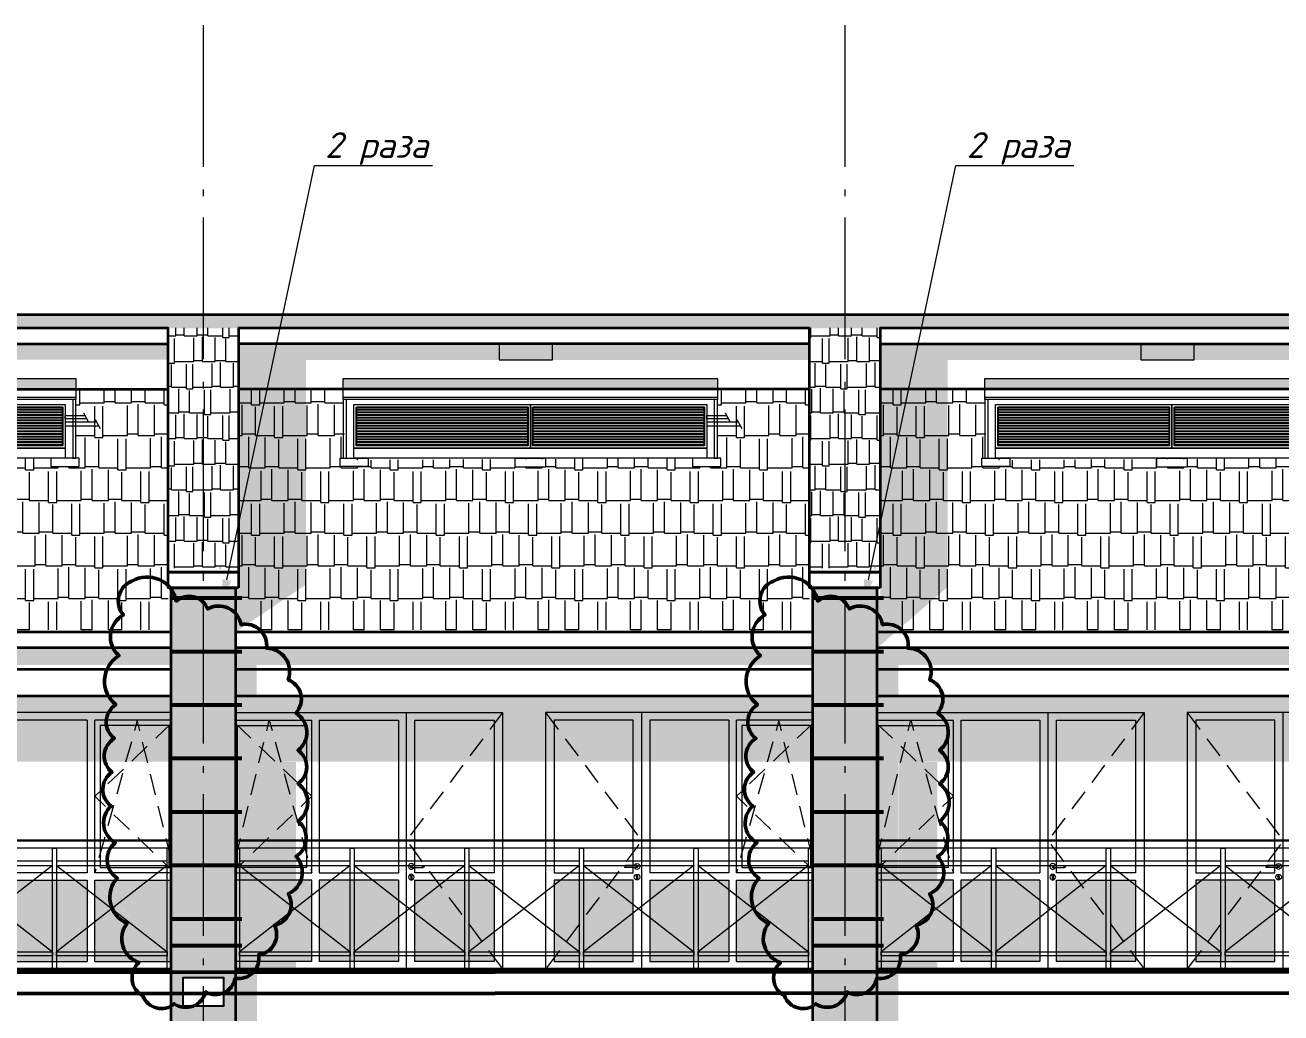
# Model space of a CAD drawing. Header units: millimetres. Extents: x -6419137 to 687965, y -598396 to 179722.
# Drawn here: x 297712 to 309456, y 146310 to 155545 of the extents above; entities that cross this region are included whole.
import ezdxf
from ezdxf import colors
from ezdxf.entities.mleader import LeaderData, LeaderLine
from ezdxf.enums import TextEntityAlignment as Align
from ezdxf.math import Vec2, Vec3

# ---------------------------------------------------------------- set-up
doc = ezdxf.new("R2010")
doc.units = ezdxf.units.MM
doc.header["$MEASUREMENT"] = 0
doc.linetypes.add('Double Dashed', pattern=[1797.222233, 1325, -211.666656, 63.333344, -197.222233])
doc.linetypes.add('Hidden Line', pattern=[309, 200, -109])
for name, color, linetype, lineweight in [('Арматура', 72, 'Continuous', 50), ('Окна ArchiCAD_Ном._пера__95', 251, 'Continuous', 9), ('оси_Ном._пера__96', 7, 'Continuous', 5), ('оси_Ном._пера__97', 7, 'Continuous', 20), ('стены наруж_Ном._пера__95', 251, 'Continuous', 13), ('чертеж_Ном._пера__91', 250, 'Continuous', 5), ('чертеж_Ном._пера__95', 251, 'Continuous', 13), ('чертеж_Ном._пера__96', 7, 'Continuous', 13), ('чертеж_Ном._пера__97', 7, 'Continuous', 20), ('чертеж_Ном._пера__98', 7, 'Continuous', 35), ('Штриховка', 7, 'Continuous', 5)]:
    doc.layers.add(name, color=color, linetype=linetype, lineweight=lineweight)
for name, color, linetype in [('оси', 7, 'Continuous'), ('стены наруж', 7, 'Continuous'), ('чертеж', 7, 'Continuous')]:
    doc.layers.add(name, color=color, linetype=linetype)
doc.styles.get("Standard").update_dxf_attribs({"font": 'isocpeui.ttf'})
doc.styles.add('STEP PR', font='isocpeui.ttf')
doc.styles.add('СГЕНЕРИР_СТИЛЬ_2', font='gost_2_304-81_type.ttf')

# ---------------------------------------------------------------- blocks, each defined once
blk = doc.blocks.new('A$C71631E09')
at = {"layer": 'чертеж_Ном._пера__91', "color": 18, "lineweight": 30, "true_color": 0x610000}
blk.add_lwpolyline([(-3113, 1337), (2288, 1337)], dxfattribs=at)
at = {"layer": 'чертеж_Ном._пера__91', "color": 18, "true_color": 0x610000}
for points in [[(2288, 1337), (2288, 1267), (-3113, 1267), (-3113, 1337)], [(-3074, 1105), (-2041, 299)], [(-2041, 1105), (-3074, 299)], [(-2001, 1105), (-968, 299)], [(-968, 1105), (-2001, 299)], [(-929, 1105), (104, 299)], [(104, 1105), (-929, 299)], [(143, 1105), (1176, 299)], [(1176, 1105), (143, 299)], [(1215, 1105), (2248, 299)], [(2248, 1105), (1215, 299)]]:
    blk.add_lwpolyline(points, dxfattribs=at)
for points in [[(-3113, 1267), (-3074, 1267), (-3074, 137), (-3113, 137)], [(-2041, 1267), (-2001, 1267), (-2001, 137), (-2041, 137)], [(-968, 1267), (-929, 1267), (-929, 137), (-968, 137)], [(104, 1267), (143, 1267), (143, 137), (104, 137)], [(1176, 1267), (1215, 1267), (1215, 137), (1176, 137)], [(2248, 1267), (2288, 1267), (2288, 137), (2248, 137)], [(-2041, 1105), (-2041, 1145), (-3074, 1145), (-3074, 1105)], [(-968, 1105), (-968, 1145), (-2001, 1145), (-2001, 1105)], [(104, 1105), (104, 1145), (-929, 1145), (-929, 1105)], [(1176, 1105), (1176, 1145), (143, 1145), (143, 1105)], [(2248, 1105), (2248, 1145), (1215, 1145), (1215, 1105)], [(-2041, 299), (-2041, 260), (-3074, 260), (-3074, 299)], [(-968, 299), (-968, 260), (-2001, 260), (-2001, 299)], [(104, 299), (104, 260), (-929, 260), (-929, 299)], [(1176, 299), (1176, 260), (143, 260), (143, 299)], [(2248, 299), (2248, 260), (1215, 260), (1215, 299)]]:
    blk.add_lwpolyline(points, close=True, dxfattribs=at)
blk = doc.blocks.new('A$C0E070E34')
at = {"layer": 'Окна ArchiCAD_Ном._пера__95', "lineweight": 0, "true_color": 0xd9d9d9}
h = blk.add_hatch(color=254, dxfattribs=at)
h.dxf.hatch_style = 1
h.paths.add_polyline_path([(-1500, -431), (-761, -431), (-761, -1191), (-1500, -1191)])
h.paths.add_polyline_path([(-606, -431), (134, -431), (134, -1191), (-606, -1191)])
h.paths.add_polyline_path([(215, -442), (204, -431), (919, -431), (919, -1166), (919, -1191)])
h.paths.add_polyline_path([(204, -433), (919, -1191), (204, -1189)])
at = {"layer": 'Окна ArchiCAD_Ном._пера__95', "color": 152, "linetype": 'Continuous', "true_color": 0x0069d1}
for p, q in [((-1580, 1139), (-1580, -1261)), ((-1580, 1139), (-1580, -1261)), ((-1580, 1099), (-1580, -1261)), ((-1500, 1065), (-1500, -361)), ((-761, 1065), (-1500, 1065)), ((-761, -361), (-761, 1065)), ((-681, -1261), (-681, 1138)), ((-606, 1065), (-606, -361)), ((134, 1065), (-606, 1065)), ((134, 1065), (134, -361)), ((204, -361), (204, 1065)), ((919, 1065), (204, 1065)), ((919, -1261), (919, 1139)), ((-843, -295), (-846, -302)), ((-846, -302), (-843, -309)), ((-841, -295), (-844, -302)), ((-844, -302), (-841, -309)), ((-836, -292), (-843, -295)), ((-843, -309), (-836, -312)), ((-836, -295), (-838, -302)), ((-838, -302), (-836, -309)), ((-834, -292), (-836, -292)), ((-834, -312), (-836, -312)), ((-831, -292), (-834, -292)), ((-831, -312), (-834, -312)), ((-826, -292), (-831, -292)), ((-826, -312), (-831, -312)), ((-829, -295), (-830, -302)), ((-830, -302), (-829, -309)), ((-821, -292), (-826, -292)), ((-821, -312), (-826, -312)), ((-741, -292), (-821, -292)), ((-741, -312), (-821, -312)), ((-750, -292), (-749, -288)), ((-749, -315), (-750, -312)), ((-749, -288), (-739, -278)), ((-739, -325), (-749, -315)), ((-735, -292), (-741, -292)), ((-735, -312), (-741, -312)), ((-739, -278), (-726, -275)), ((-726, -329), (-739, -325)), ((-730, -292), (-735, -292)), ((-730, -312), (-735, -312)), ((-732, -295), (-731, -302)), ((-731, -302), (-732, -309)), ((-727, -292), (-730, -292)), ((-727, -312), (-730, -312)), ((-726, -292), (-727, -292)), ((-726, -312), (-727, -312)), ((-726, -275), (-712, -278)), ((-726, -292), (-719, -295)), ((-719, -309), (-726, -312)), ((-712, -325), (-726, -329)), ((-725, -295), (-723, -302)), ((-723, -302), (-725, -309)), ((-720, -295), (-717, -302)), ((-717, -302), (-720, -309)), ((-719, -295), (-716, -302)), ((-716, -302), (-719, -309)), ((-712, -278), (-702, -288)), ((-702, -315), (-712, -325)), ((-702, -288), (-699, -302)), ((-699, -302), (-702, -315)), ((-1500, -361), (-761, -361)), ((-761, -431), (-1500, -431)), ((-1500, -431), (-1500, -1191)), ((-761, -1191), (-761, -431)), ((-753, -402), (-749, -388)), ((-749, -415), (-753, -402)), ((-749, -388), (-739, -378)), ((-739, -425), (-749, -415)), ((-739, -378), (-726, -375)), ((-726, -429), (-739, -425)), ((-732, -390), (-733, -392)), ((-731, -387), (-732, -390)), ((-726, -384), (-731, -387)), ((-731, -399), (-731, -397)), ((-731, -399), (-731, -402)), ((-731, -402), (-731, -405)), ((-731, -405), (-731, -411)), ((-731, -411), (-731, -414)), ((-729, -418), (-731, -414)), ((-726, -419), (-729, -418)), ((-726, -375), (-712, -378)), ((-720, -387), (-726, -384)), ((-722, -418), (-726, -419)), ((-712, -425), (-726, -429)), ((-721, -414), (-722, -418)), ((-721, -397), (-718, -392)), ((-721, -397), (-721, -399)), ((-721, -399), (-721, -402)), ((-721, -402), (-721, -405)), ((-721, -405), (-721, -411)), ((-721, -411), (-721, -414)), ((-719, -390), (-720, -387)), ((-718, -392), (-719, -390)), ((-712, -378), (-702, -388)), ((-702, -415), (-712, -425)), ((-702, -388), (-699, -402)), ((-699, -402), (-702, -415)), ((134, -361), (-606, -361)), ((-606, -431), (134, -431)), ((-606, -431), (-606, -1191)), ((134, -431), (134, -1191)), ((919, -361), (204, -361)), ((204, -1191), (204, -431)), ((204, -431), (919, -431)), ((-1580, -1261), (919, -1261)), ((-1500, -1191), (-761, -1191)), ((-606, -1191), (134, -1191)), ((204, -1191), (919, -1191))]:
    blk.add_line(p, q, dxfattribs=at)
at = {"layer": 'Окна ArchiCAD_Ном._пера__95', "color": 152, "linetype": 'Hidden Line', "true_color": 0x0069d1, "flags": 128}
for points in [[(-1581, 1138), (-681, -61), (-1580, -1261)], [(919, -234), (602, 1065), (204, -361)], [(919, 1035), (204, 354), (919, -331)]]:
    blk.add_lwpolyline(points, dxfattribs=at)
at = {"layer": 'Окна ArchiCAD_Ном._пера__95', "color": 152, "lineweight": 15, "true_color": 0x0069d1}
blk.add_lwpolyline([(919, 1139), (-1580, 1139), (-1580, -1261), (919, -1261)], dxfattribs=at)
at = {"layer": 'Окна ArchiCAD_Ном._пера__95', "color": 152, "linetype": 'Continuous', "true_color": 0x0069d1, "flags": 128}
blk.add_lwpolyline([(900, 1015), (254, 1015), (254, -311), (900, -311)], close=True, dxfattribs=at)
blk = doc.blocks.new('Стандартный маркер сетки_10')
at = {"layer": 'оси_Ном._пера__96', "linetype": 'Double Dashed'}
for p, q in [((5051, 0), (20403, 0)), ((20403, 0), (21303, 0))]:
    blk.add_line(p, q, dxfattribs=at)
blk.add_point((20403, 0), dxfattribs=at)
blk.add_point((20403, 0), dxfattribs=at)
at = {"layer": 'оси_Ном._пера__97', "linetype": 'Continuous'}
blk.add_circle((21623, 0), 320, dxfattribs=at)
at = {"layer": 'оси_Ном._пера__96', "style": 'СГЕНЕРИР_СТИЛЬ_2'}
blk.add_attdef('AC_MarkerText_1', text='', height=350, rotation=90, dxfattribs=at).set_placement((21973, -173), align=Align.BOTTOM_LEFT)
blk = doc.blocks.new('A$C111B688B')
at = {"layer": 'стены наруж'}
h = blk.add_hatch(color=256, dxfattribs=at)
h.dxf.hatch_style = 1
h.set_gradient(color1=(255, 255, 255), color2=(135, 135, 135), rotation=90, tint=1)
h.paths.add_polyline_path([(997, 621), (-2502, 621), (-2502, 522), (997, 522)])
at = {"layer": 'чертеж', "true_color": 0x565c8a}
h = blk.add_hatch(dxfattribs=at)
h.set_pattern_fill('ANSI31', color=165, scale=200, angle=315)
h.paths.add_polyline_path([(-777, 352), (-2378, 352), (-2378, -7), (-777, -7)])
h = blk.add_hatch(dxfattribs=at)
h.set_pattern_fill('ANSI31', color=165, scale=200, angle=315)
h.paths.add_polyline_path([(873, 352), (-728, 352), (-728, -7), (873, -7)])
at = {"layer": 'чертеж', "lineweight": 5}
for points in [[(-2502, 621), (997, 621), (997, 424), (-2502, 424)], [(-2502, 522), (997, 522), (997, 442), (-2502, 442)], [(-2472, 424), (-2502, 424), (-2502, -126), (-2472, -126)], [(-2402, 376), (-752, 376), (-752, -32), (-2402, -32)], [(-752, 376), (898, 376), (898, -32), (-752, -32)], [(997, 424), (968, 424), (968, -126), (997, -126)], [(-2530, -126), (-2269, -126), (-2269, -203), (-2530, -203)], [(-894, -126), (-611, -126), (-611, -209), (-894, -209)], [(1029, -126), (764, -126), (764, -203), (1029, -203)]]:
    blk.add_lwpolyline(points, close=True, dxfattribs=at)
at = {"layer": 'чертеж', "color": 165, "true_color": 0x565c8a}
for points in [[(-2378, 352), (-777, 352), (-777, -7), (-2378, -7)], [(-728, 352), (873, 352), (873, -7), (-728, -7)]]:
    blk.add_lwpolyline(points, close=True, dxfattribs=at)
at = {"layer": 'чертеж', "lineweight": 5}
for points in [[(1100, 242), (898, 242), (898, 275), (1082, 275)], [(1193, 211), (898, 211), (898, 178), (1211, 178)]]:
    blk.add_lwpolyline(points, dxfattribs=at)
at = {"layer": 'чертеж', "lineweight": 9}
blk.add_lwpolyline([(-2402, -32), (898, -32), (898, -126), (-2402, -126)], close=True, dxfattribs=at)
at = {"layer": 'чертеж_Ном._пера__96', "color": 56, "lineweight": 5, "true_color": 0x757500}
for points in [[(1069, 300), (1113, 218)], [(1179, 237), (1225, 152)]]:
    blk.add_lwpolyline(points, dxfattribs=at)

msp = doc.modelspace()

# ---------------------------------------------------------------- hatches: boundary and pattern name
at = {"layer": 'стены наруж'}
h = msp.add_hatch(color=256, dxfattribs=at)
h.dxf.hatch_style = 1
h.set_gradient(color1=(182, 185, 201), color2=(248, 250, 245), rotation=270, tint=1, name='INVHEMISPHERICAL')
h.paths.add_polyline_path([(294338.7, 152417.9), (299048.6, 152417.9), (299048.6, 152568.6), (293708.6, 152568.6), (293708.6, 150284.3), (293678.6, 150284.3), (293678.6, 149868.2), (294338.6, 150313.7), (294338.1, 151968.6)])
h = msp.add_hatch(color=256, dxfattribs=at)
h.dxf.hatch_style = 1
h.set_gradient(color1=(182, 185, 201), color2=(248, 250, 245), rotation=270, tint=1, name='INVHEMISPHERICAL')
h.paths.add_polyline_path([(300337.6, 152414.1), (305048.6, 152414.1), (305048.6, 152564.9), (299708.6, 152564.9), (299708.6, 150284.3), (299678.6, 150284.3), (299678.6, 149870), (300338.6, 150313.7), (300338.1, 151964.9)])
h = msp.add_hatch(color=256, dxfattribs=at)
h.dxf.hatch_style = 1
h.set_gradient(color1=(182, 185, 201), color2=(248, 250, 245), rotation=270, tint=1, name='INVHEMISPHERICAL')
h.paths.add_polyline_path([(306339.5, 152414.7), (311048.6, 152414.7), (311048.6, 152565.4), (305708.6, 152565.4), (305708.6, 150173.4), (305678.5, 150173.4), (305678.6, 149718.6), (306338.6, 150292.1), (306338.1, 151965.4)])
h = msp.add_hatch(color=256, dxfattribs=at)
h.dxf.hatch_style = 1
h.set_gradient(color1=(182, 185, 201), color2=(248, 250, 245), rotation=270, tint=1, name='INVHEMISPHERICAL')
h.paths.add_polyline_path([(299078.6, 149720.9), (293877.9, 149720.9), (293877.9, 149562.7), (299078.6, 149562.7)])
h.paths.add_polyline_path([(293877.9, 149720.9), (293680, 149720.9), (293680, 149267.9), (293877.9, 149267.9)])
h.paths.add_polyline_path([(294244.3, 148660.4), (293880.9, 148659.7), (293880.6, 146716.6), (294244.3, 146716.6)], flags=16)
h.paths.add_polyline_path([(296464.5, 148659.8), (293881.1, 148659.8), (293879.4, 141767.9), (293879.4, 148659.8)], flags=17)
h.paths.add_polyline_path([(293701.6, 142367.9), (293701.6, 141767.9), (293879.4, 141767.9), (293881.1, 148659.8), (299078.2, 148660), (299078.2, 149267.9), (293681.6, 149267.9), (293681.6, 142367.9)])
h = msp.add_hatch(color=256, dxfattribs=at)
h.dxf.hatch_style = 1
h.set_gradient(color1=(182, 185, 201), color2=(248, 250, 245), rotation=270, tint=1, name='INVHEMISPHERICAL')
h.paths.add_polyline_path([(305078.6, 149720.9), (299877.9, 149720.9), (299877.9, 149562.7), (305078.6, 149562.7)])
h.paths.add_polyline_path([(299877.9, 149720.9), (299680, 149720.9), (299680, 149267.9), (299877.9, 149267.9)])
h.paths.add_polyline_path([(300244.3, 148660.4), (299880.9, 148659.7), (299880.6, 146716.6), (300244.3, 146716.6)], flags=16)
h.paths.add_polyline_path([(302464.5, 148659.8), (299881.1, 148659.8), (299879.4, 141767.9), (299879.4, 148659.8)], flags=17)
h.paths.add_polyline_path([(299701.6, 142367.9), (299701.6, 141767.9), (299879.4, 141767.9), (299881.1, 148659.8), (305078.2, 148660), (305078.2, 149267.9), (299681.6, 149267.9), (299681.6, 142367.9)])
h = msp.add_hatch(color=256, dxfattribs=at)
h.dxf.hatch_style = 1
h.set_gradient(color1=(182, 185, 201), color2=(248, 250, 245), rotation=270, tint=1, name='INVHEMISPHERICAL')
h.paths.add_polyline_path([(311078.6, 149720.9), (305877.9, 149720.9), (305877.9, 149562.7), (311078.6, 149562.7)])
h.paths.add_polyline_path([(305877.9, 149720.9), (305680, 149720.9), (305680, 149267.9), (305877.9, 149267.9)])
h.paths.add_polyline_path([(306244.3, 148660.4), (305880.9, 148659.7), (305880.6, 146716.6), (306244.3, 146716.6)], flags=16)
h.paths.add_polyline_path([(308464.5, 148659.8), (305881.1, 148659.8), (305879.4, 141767.9), (305879.4, 148659.8)], flags=17)
h.paths.add_polyline_path([(305701.6, 142367.9), (305701.6, 141767.9), (305879.4, 141767.9), (305881.1, 148659.8), (311078.2, 148660), (311078.2, 149267.9), (305681.6, 149267.9), (305681.6, 142367.9)])
at = {"layer": 'Штриховка', "true_color": 0xb35900}
h = msp.add_hatch(dxfattribs=at)
h.set_pattern_fill('AR-RSHKE', color=32, scale=20, style=2)
h.paths.add_polyline_path([(289545.6, 152710.8), (327508.6, 152710.8), (327508.6, 152839.8), (289545.6, 152839.8)])
h = msp.add_hatch(dxfattribs=at)
h.set_pattern_fill('AR-RSHKE', color=32, scale=20, style=2)
h.paths.add_polyline_path([(299048.6, 150467.7), (299708.6, 150467.7), (299708.6, 152715.4), (299048.6, 152715.4)])
h = msp.add_hatch(dxfattribs=at)
h.set_pattern_fill('AR-RSHKE', color=32, scale=20, style=2)
h.paths.add_polyline_path([(305048.6, 150467.7), (305708.6, 150467.7), (305708.6, 152715.4), (305048.6, 152715.4)])
h = msp.add_hatch(dxfattribs=at)
h.set_pattern_fill('AR-RSHKE', color=32, style=2)
h.set_pattern_definition([(0, (188660.8, 166949.1), (647.7, 304.8), [152.4, -127, 177.8, -76.2, 228.6, -101.6]), (0, (188813.2, 166961.8), (647.7, 304.8), [127, -482.6, 101.6, -152.4]), (0, (189118, 166930.06), (647.7, 304.8), [76.2, -787.4]), (90, (188660.79, 166949.11), (-215.9, 304.8), [292.1, -927.1]), (90, (188813.19, 166949.11), (-215.9, 304.8), [285.75, -933.45]), (90, (188940.19, 166949.11), (-215.9, 304.8), [266.7, -952.5]), (90, (189117.99, 166930.06), (-215.9, 304.8), [292.1, -927.1]), (90, (189194.19, 166930.06), (-215.9, 304.8), [292.1, -927.1]), (90, (189422.79, 166949.11), (-215.9, 304.8), [279.4, -939.8])])
h.paths.add_polyline_path([(298186.9, 152018.3), (298186.9, 151590.9)], flags=17)
h.paths.add_polyline_path([(294687.3, 151590.9), (294687.3, 151961.6), (294698.1, 151961.6), (294698.1, 151590.9)], flags=17)
h.paths.add_polyline_path([(298087.1, 151495), (294787.1, 151477.5), (294787.1, 151499.3), (298087.1, 151499.3)], flags=17)
h.paths.add_polyline_path([(296578.4, 151495), (296578.4, 151411.4), (296295.9, 151411.4), (296295.9, 151495), (294920.9, 151495), (294920.9, 151418), (294659.8, 151418), (294659.8, 151495), (294687.3, 151495), (294687.3, 152139.8), (293708.6, 152139.8), (293708.6, 149889.7), (299048.6, 149889.7), (299048.6, 152139.8), (298186.9, 152139.8), (298186.9, 151495), (298218.6, 151495), (298218.6, 151418), (297953.4, 151418), (297953.4, 151495)])
h = msp.add_hatch(dxfattribs=at)
h.set_pattern_fill('AR-RSHKE', color=32, style=2)
h.set_pattern_definition([(0, (194660.8, 166949.1), (647.7, 304.8), [152.4, -127, 177.8, -76.2, 228.6, -101.6]), (0, (194813.2, 166961.8), (647.7, 304.8), [127, -482.6, 101.6, -152.4]), (0, (195118, 166930.06), (647.7, 304.8), [76.2, -787.4]), (90, (194660.79, 166949.11), (-215.9, 304.8), [292.1, -927.1]), (90, (194813.19, 166949.11), (-215.9, 304.8), [285.75, -933.45]), (90, (194940.19, 166949.11), (-215.9, 304.8), [266.7, -952.5]), (90, (195117.99, 166930.06), (-215.9, 304.8), [292.1, -927.1]), (90, (195194.19, 166930.06), (-215.9, 304.8), [292.1, -927.1]), (90, (195422.79, 166949.11), (-215.9, 304.8), [279.4, -939.8])])
h.paths.add_polyline_path([(304186.9, 152018.3), (304186.9, 151590.9)], flags=17)
h.paths.add_polyline_path([(300687.3, 151590.9), (300687.3, 151961.6), (300698.1, 151961.6), (300698.1, 151590.9)], flags=17)
h.paths.add_polyline_path([(304087.1, 151495), (300787.1, 151477.5), (300787.1, 151499.3), (304087.1, 151499.3)], flags=17)
h.paths.add_polyline_path([(302578.4, 151495), (302578.4, 151411.4), (302295.9, 151411.4), (302295.9, 151495), (300920.9, 151495), (300920.9, 151418), (300659.8, 151418), (300659.8, 151495), (300687.3, 151495), (300687.3, 152139.8), (299708.6, 152139.8), (299708.6, 149889.7), (305048.6, 149889.7), (305048.6, 152139.8), (304186.9, 152139.8), (304186.9, 151495), (304218.6, 151495), (304218.6, 151418), (303953.4, 151418), (303953.4, 151495)])
h = msp.add_hatch(dxfattribs=at)
h.set_pattern_fill('AR-RSHKE', color=32, style=2)
h.set_pattern_definition([(0, (200660.8, 166949.1), (647.7, 304.8), [152.4, -127, 177.8, -76.2, 228.6, -101.6]), (0, (200813.2, 166961.8), (647.7, 304.8), [127, -482.6, 101.6, -152.4]), (0, (201118, 166930.06), (647.7, 304.8), [76.2, -787.4]), (90, (200660.79, 166949.11), (-215.9, 304.8), [292.1, -927.1]), (90, (200813.19, 166949.11), (-215.9, 304.8), [285.75, -933.45]), (90, (200940.19, 166949.11), (-215.9, 304.8), [266.7, -952.5]), (90, (201117.99, 166930.06), (-215.9, 304.8), [292.1, -927.1]), (90, (201194.19, 166930.06), (-215.9, 304.8), [292.1, -927.1]), (90, (201422.79, 166949.11), (-215.9, 304.8), [279.4, -939.8])])
h.paths.add_polyline_path([(310186.9, 152018.3), (310186.9, 151590.9)], flags=17)
h.paths.add_polyline_path([(306687.3, 151590.9), (306687.3, 151961.6), (306698.1, 151961.6), (306698.1, 151590.9)], flags=17)
h.paths.add_polyline_path([(310087.1, 151495), (306787.1, 151477.5), (306787.1, 151499.3), (310087.1, 151499.3)], flags=17)
h.paths.add_polyline_path([(308578.4, 151495), (308578.4, 151411.4), (308295.9, 151411.4), (308295.9, 151495), (306920.9, 151495), (306920.9, 151418), (306659.8, 151418), (306659.8, 151495), (306687.3, 151495), (306687.3, 152139.8), (305708.6, 152139.8), (305708.6, 149889.7), (311048.6, 149889.7), (311048.6, 152139.8), (310186.9, 152139.8), (310186.9, 151495), (310218.6, 151495), (310218.6, 151418), (309953.4, 151418), (309953.4, 151495)])
at = {"layer": 'Штриховка', "lineweight": 5, "true_color": 0x7d6554}
h = msp.add_hatch(dxfattribs=at)
h.set_pattern_fill('GRAVEL', color=37, scale=1200, angle=12)
h.set_pattern_definition([(240.012788, (615.625, 9267.91), (-7144.770706, -12559.94632), [161.4432, -15982.9057]), (196.96974, (534.935, 9128.08), (13835.8314216, 4167.705469), [277.0416, -27427.1097]), (144.510447, (269.956, 9047.22), (14482.205528, -10416.60804), [195.3456, -19339.239]), (279.273689, (-125.443, 8656.47), (-3816.103459, 23725.036447), [252.2856, -24976.2696]), (304.833654, (-84.79, 8407.485), (-8862.813952, 12837.855306), [247.386, -24491.2478]), (9.273689, (56.52, 8204.426), (-23725.036447, -3816.103459), [252.2856, -24976.2696]), (49.69424, (305.507, 8245.082), (-12764.1622816, -14981.1935856), [333.6348, -33029.8183]), (84.255328, (521.324, 8499.513), (2727.5712086, 27569.554862), [314.9856, -31183.5858]), (133.429566, (552.85, 8812.917), (-12633.639344, 13263.15034), [253.14, -25060.8877]), (187.236358, (378.83, 8996.75), (13161.04236, 1570.657198), [288.9984, -14160.915]), (234.397438, (92.13, 8960.35), (-11340.8911318, -15905.4766775), [373.7376, -37000.05]), (150.814075, (1039.09, 8891.73), (-9713.40402, 5296.204522), [127.5612, -12628.6138]), (183.469234, (927.724, 8953.94), (15758.090629, 895.868135), [242.6844, -24025.8137]), (237, (685.5, 8939.25), (249.494, -1173.7771), [169.705, -1527.351]), (215.19859, (573.38, 9062.64), (5369.897546, 3595.02439), [91.3896, -9047.538]), (303.80141, (498.7, 9009.96), (-1922.25921, 3271.83733), [129.2436, -6332.954]), (42.963757, (570.6, 8902.57), (3022.3433, 3096.03633), [209.9148, -6787.2275]), (173.56505, (724.2, 9045.63), (2597.04827, -674.78906), [151.789, -3642.944]), (28.38954, (-182.09, 8865.26), (10989.289122, 6016.271652), [212.64, -21051.414]), (82.346176, (4.98, 8966.36), (-1950.674165, -13909.524446), [178.3932, -17660.8893]), (305.19859, (674.31, 9280.39), (-3595.02439, 5369.897546), [182.778, -8956.1497]), (355.61046, (779.67, 9131.027), (-12486.253296, 1026.391073), [212.64, -21051.414]), (351.443955, (-27.4, 8137.52), (-6367.87366, 1100.084097), [205.056, -10047.7485]), (306.77514, (175.37, 8107.01), (-8613.319923, 11664.078185), [171.8136, -17009.5717]), (78.80141, (935.55, 8109.1), (1100.0841, 6367.87366), [182.778, -8956.1497]), (29.354025, (971.044, 8288.4), (-14261.126456, -7938.53086), [201.1572, -19914.5083]), (81.443955, (360.4, 7986.85), (-1100.084097, -6367.87366), [102.528, -10150.2765]), (113.30993, (865.12, 8094.13), (-2171.75324, 4445.61445), [61.188, -6057.6354]), (177.96376, (840.9, 8150.33), (3770.8254, -425.29503), [247.386, -4700.3408]), (198.009006, (593.68, 8159.12), (11488.27718, 3668.717411), [229.26, -22696.7078]), (315.69007, (593.06, 8796.93), (-1672.76518, 2098.0602), [173.0664, -4153.595]), (5.157227, (716.897, 8676.033), (20453.199113, 1893.844251), [302.1528, -29913.075]), (72.945396, (1017.83, 8703.19), (-2948.65028, -9214.415962), [123.5472, -12231.209]), (102, (1054.1, 8821.3), (-1423.271, 924.283), [72, -1128]), (132.256437, (562.72, 8189.34), (6441.566686, -7218.46373), [166.7088, -16504.224]), (60.012788, (450.61, 8312.73), (7144.770706, 12559.94632), [322.8864, -15821.4625]), (12, (612, 8592.4), (924.283, 1423.271), [312, -888]), (337.304846, (917.176, 8657.26), (13484.229412, -5721.499556), [189.7368, -18783.929]), (266.054604, (1092.22, 8584.06), (-175.801005, -4944.60251), [174.7224, -8561.4095]), (219.645975, (1080.2, 8409.75), (-19806.825007, -16478.1577595), [284.478, -28163.369]), (187.426079, (861.15, 8228.24), (-15508.5966004, -2069.645256), [300.9588, -29794.888])])
h.paths.add_polyline_path([(259228.6, 142369.8), (259228.6, 150284.3), (258628.6, 150284.3), (258628.6, 142369.8)])
h.paths.add_polyline_path([(271528.6, 142369.8), (271528.6, 150284.3), (270928.6, 150284.3), (270928.6, 142369.8)])
h.paths.add_polyline_path([(277528.6, 142369.8), (277528.6, 150284.3), (276928.6, 150284.3), (276928.6, 142369.8)])
h.paths.add_polyline_path([(290235.6, 142369.8), (290235.6, 150284.3), (288928.6, 150284.3), (288928.6, 142369.8)])
h.paths.add_polyline_path([(293678.6, 142369.8), (293678.6, 150284.3), (293017.9, 150284.3), (293017.9, 142369.8)])
h.paths.add_polyline_path([(305678.6, 142369.8), (305678.6, 150284.3), (305078.6, 150284.3), (305078.6, 142369.8)])
h.paths.add_polyline_path([(311678.6, 142369.8), (311678.6, 150284.3), (311078.6, 150284.3), (311078.6, 142369.8)])
h.paths.add_polyline_path([(320878.6, 142369.8), (320878.5, 148635.6), (320278.6, 148637.9), (320278.6, 142369.8)])
h.paths.add_polyline_path([(326878.6, 148633.6), (326878.6, 142369.8), (327478.6, 142369.8), (327478.6, 148633.6)])
h.paths.add_polyline_path([(265528.6, 142369.8), (265528.6, 150284.3), (264928.6, 150284.3), (264928.6, 142369.8)])
h.paths.add_polyline_path([(265041.8, 146638), (265415.4, 146638), (265415.4, 146375), (265041.8, 146375)], flags=16)
h.paths.add_polyline_path([(283528.6, 142369.8), (283528.6, 150284.3), (282928.6, 150284.3), (282928.6, 142369.8)])
h.paths.add_polyline_path([(283415.4, 146638), (283415.4, 146375), (283041.8, 146375), (283041.8, 146638)], flags=16)
h.paths.add_polyline_path([(299678.6, 142369.8), (299678.6, 150284.3), (299078.6, 150284.3), (299078.6, 142369.8)])
h.paths.add_polyline_path([(299191.8, 146375), (299191.8, 146638), (299565.4, 146638), (299565.4, 146375)], flags=16)
h.paths.add_polyline_path([(317578.6, 142369.8), (317578.6, 150284.3), (316918.6, 150284.3), (316918.6, 142369.8)])
h.paths.add_polyline_path([(317061.8, 146375), (317061.8, 146638), (317435.4, 146638), (317435.4, 146375)], flags=16)

# ---------------------------------------------------------------- linework, layer by layer
at = {"layer": 'Арматура', "lineweight": 53}
for points in [[(299078.6, 150189.8), (299738.6, 150189.8)], [(305078.6, 150189.8), (305738.6, 150189.8)], [(299078.6, 149689.8), (299738.6, 149689.8)], [(305078.6, 149689.8), (305738.6, 149689.8)], [(299078.6, 149189.8), (299738.6, 149189.8)], [(305078.6, 149189.8), (305738.6, 149189.8)], [(299078.6, 148689.8), (299738.6, 148689.8)], [(305078.6, 148689.8), (305738.6, 148689.8)], [(299078.6, 148189.8), (299738.6, 148189.8)], [(305078.6, 148189.8), (305738.6, 148189.8)], [(299078.6, 147689.8), (299738.6, 147689.8)], [(305078.6, 147689.8), (305738.6, 147689.8)], [(299078.6, 147189.8), (299738.6, 147189.8)], [(305078.6, 147189.8), (305738.6, 147189.8)], [(299078.6, 146939.8), (299738.6, 146939.8)], [(305078.6, 146939.8), (305738.6, 146939.8)]]:
    msp.add_lwpolyline(points, dxfattribs=at)
at = {"layer": 'Арматура', "color": 20, "lineweight": 53}
for points in [[(293018.2, 146689.8), (320278.6, 146699.8)], [(293018.2, 146489.8), (320278.6, 146499.8)]]:
    msp.add_lwpolyline(points, dxfattribs=at)
at = {"layer": 'чертеж_Ном._пера__91'}
for points in [[(302145.7, 152566.1), (302145.7, 152416.1), (302645.6, 152416.1), (302645.6, 152566.1)], [(308145.7, 152566.1), (308145.7, 152416.1), (308645.6, 152416.1), (308645.6, 152566.1)]]:
    msp.add_lwpolyline(points, dxfattribs=at)
at = {"layer": 'чертеж_Ном._пера__91', "color": 6, "lineweight": 50}
for points in [[(298710.9, 150346.1, 0.5205671), (298632, 150030.4, 0.5205671), (298632, 150030.4, 0.5205671), (298588.9, 149650.2, 0.5205671), (298588.9, 149650.2, 0.5205671), (298560.2, 149191, 0.5205671), (298560.2, 149191, 0.5205671), (298545.8, 148875.4, 0.5205671), (298545.8, 148875.4, 0.5205671), (298524.3, 148559.7, 0.5205671), (298524.3, 148559.7, 0.5205671), (298517.1, 148244, 0.5205671), (298517.1, 148244, 0.5205671), (298555.6, 147901.1, 0.5205671), (298555.6, 147901.1, 0.5205671), (298573.9, 147570.6, 0.5205671), (298573.9, 147570.6, 0.5205671), (298665.8, 147148.3, 0.5205671), (298665.8, 147148.3, 0.5205671), (298776, 146781.1, 0.5205671), (298776, 146781.1, 0.5205671), (298812.8, 146468.9, 0.5205671), (298812.8, 146468.9, 0.5205671), (299106.7, 146395.5, 0.5205671), (299106.7, 146395.5, 0.5205671), (299400.6, 146505.7, 0.5205671), (299400.6, 146505.7, 0.5205671), (299676.2, 146634.2, 0.5205671), (299676.2, 146634.2, 0.5205671), (299896.6, 146854.5, 0.5205671), (299896.6, 146854.5, 0.5205671), (300043.6, 147129.9, 0.5205671), (300043.6, 147129.9, 0.5205671), (300172.2, 147423.7, 0.5205671), (300172.2, 147423.7, 0.5205671), (300245.7, 147772.6, 0.5205671), (300245.7, 147772.6, 0.5205671), (300264.1, 148103.1, 0.5205671), (300264.1, 148103.1, 0.5205671), (300264.1, 148452, 0.5205671), (300264.1, 148452, 0.5205671), (300264.1, 148764.1, 0.5205671), (300264.1, 148764.1, 0.5205671), (300245.7, 149113, 0.5205671), (300245.7, 149113, 0.5205671), (300172.2, 149425.1, 0.5205671), (300172.2, 149425.1, 0.5205671), (299970.1, 149718.9, 0.5205671), (299970.1, 149718.9, 0.5205671), (299731.3, 149939.2, 0.5205671), (299731.3, 149939.2, 0.5205671), (299419, 150086.1, 0.5205671), (299419, 150086.1, 0.5205671), (299125.1, 150159.5, 0.5205671), (299125.1, 150159.5, 0.5205671)], [(304710.9, 150346.1, 0.5205671), (304632, 150030.4, 0.5205671), (304632, 150030.4, 0.5205671), (304588.9, 149650.2, 0.5205671), (304588.9, 149650.2, 0.5205671), (304560.2, 149191, 0.5205671), (304560.2, 149191, 0.5205671), (304545.8, 148875.4, 0.5205671), (304545.8, 148875.4, 0.5205671), (304524.3, 148559.7, 0.5205671), (304524.3, 148559.7, 0.5205671), (304517.1, 148244, 0.5205671), (304517.1, 148244, 0.5205671), (304555.6, 147901.1, 0.5205671), (304555.6, 147901.1, 0.5205671), (304573.9, 147570.6, 0.5205671), (304573.9, 147570.6, 0.5205671), (304665.8, 147148.3, 0.5205671), (304665.8, 147148.3, 0.5205671), (304776, 146781.1, 0.5205671), (304776, 146781.1, 0.5205671), (304812.8, 146468.9, 0.5205671), (304812.8, 146468.9, 0.5205671), (305106.7, 146395.5, 0.5205671), (305106.7, 146395.5, 0.5205671), (305400.6, 146505.7, 0.5205671), (305400.6, 146505.7, 0.5205671), (305676.2, 146634.2, 0.5205671), (305676.2, 146634.2, 0.5205671), (305896.6, 146854.5, 0.5205671), (305896.6, 146854.5, 0.5205671), (306043.6, 147129.9, 0.5205671), (306043.6, 147129.9, 0.5205671), (306172.2, 147423.7, 0.5205671), (306172.2, 147423.7, 0.5205671), (306245.7, 147772.6, 0.5205671), (306245.7, 147772.6, 0.5205671), (306264.1, 148103.1, 0.5205671), (306264.1, 148103.1, 0.5205671), (306264.1, 148452, 0.5205671), (306264.1, 148452, 0.5205671), (306264.1, 148764.1, 0.5205671), (306264.1, 148764.1, 0.5205671), (306245.7, 149113, 0.5205671), (306245.7, 149113, 0.5205671), (306172.2, 149425.1, 0.5205671), (306172.2, 149425.1, 0.5205671), (305970.1, 149718.9, 0.5205671), (305970.1, 149718.9, 0.5205671), (305731.3, 149939.2, 0.5205671), (305731.3, 149939.2, 0.5205671), (305419, 150086.1, 0.5205671), (305419, 150086.1, 0.5205671), (305125.1, 150159.5, 0.5205671), (305125.1, 150159.5, 0.5205671)]]:
    msp.add_lwpolyline(points, format="xyb", close=True, dxfattribs=at)
at = {"layer": 'чертеж_Ном._пера__95', "lineweight": 13}
msp.add_lwpolyline([(299186.6, 146643.2), (299570.6, 146643.2), (299570.6, 146369.8), (299186.6, 146369.8)], close=True, dxfattribs=at)
at = {"layer": 'чертеж_Ном._пера__95', "lineweight": 5}
for points in [[(299186.6, 146643.2), (299570.6, 146643.2), (299570.6, 146487.5), (299186.6, 146487.5)], [(299191.8, 146638), (299565.4, 146638), (299565.4, 146375), (299191.8, 146375)]]:
    msp.add_lwpolyline(points, close=True, dxfattribs=at)
at = {"layer": 'чертеж_Ном._пера__98'}
for points in [[(289548.6, 152839.8), (327508.6, 152839.8), (327508.6, 148781.8), (326848.6, 148781.8), (326848.6, 152710.8)], [(311048.6, 152710.8), (305708.6, 152710.8), (305708.6, 150429.3), (305048.6, 150429.3), (305048.6, 152710.8), (299708.6, 152710.8), (299708.6, 150429.3), (299048.6, 150429.3), (299048.6, 152710.8), (293708.6, 152710.8), (293708.6, 150429.3), (292988.6, 150429.3), (292988.6, 152710.8), (290265.6, 152710.8), (290265.6, 150467.7), (289548.6, 150467.7)], [(293708.6, 152565.8), (299048.6, 152565.8)], [(305048.6, 152565.8), (299708.6, 152565.8)], [(305708.6, 152565.8), (311048.6, 152565.8)], [(293708.6, 152139.8), (299048.6, 152139.8)], [(305048.6, 152139.8), (299708.6, 152139.8)], [(311048.6, 152139.8), (305708.6, 152139.8)], [(305678.6, 150284.3), (305078.6, 150284.3)], [(299078.6, 149867.8), (293678.6, 149867.8)], [(305078.6, 149867.8), (299678.6, 149867.8)], [(311078.6, 149867.8), (305678.6, 149867.8)], [(299078.6, 149722.8), (293678.6, 149722.8)], [(305078.6, 149722.8), (299678.6, 149722.8)], [(311078.6, 149722.8), (305678.6, 149722.8)], [(299078.6, 149519.8), (293678.6, 149519.8)], [(305078.6, 149519.8), (299678.6, 149519.8)], [(311078.6, 149519.8), (305678.6, 149519.8)], [(299078.6, 149269.8), (293678.6, 149269.8)], [(305078.6, 149269.8), (299678.6, 149269.8)], [(311078.6, 149269.8), (305678.6, 149269.8)], [(299078.6, 146719.8), (293678.6, 146719.8)], [(305078.6, 146719.8), (299678.6, 146719.8)], [(311078.6, 146719.8), (305678.6, 146719.8)]]:
    msp.add_lwpolyline(points, dxfattribs=at)
for points in [[(299708.6, 150284.3), (299048.6, 150284.3), (299048.6, 150429.3), (299708.6, 150429.3)], [(305708.6, 150284.3), (305048.6, 150284.3), (305048.6, 150429.3), (305708.6, 150429.3)], [(299078.6, 150284.3), (299678.6, 150284.3), (299678.6, 142369.8), (299078.6, 142369.8)], [(305078.6, 150284.3), (305678.6, 150284.3), (305678.6, 142369.8), (305078.6, 142369.8)]]:
    msp.add_lwpolyline(points, close=True, dxfattribs=at)

# ---------------------------------------------------------------- block references
at = {"layer": 'оси_Ном._пера__96', "linetype": 'Continuous', "lineweight": 13}
ref = msp.add_blockref('Стандартный маркер сетки_10', (299378.6, 160595.9), dxfattribs=dict(at, zscale=1000, rotation=270))
ref.add_attrib('AC_MarkerText_1', '9', (299219.7, 138820.7), dxfattribs={"layer": 'оси', "color": 7, "linetype": 'Continuous', "lineweight": 13, "height": 300})
ref = msp.add_blockref('Стандартный маркер сетки_10', (305378.6, 160595.9), dxfattribs=dict(at, zscale=1000, rotation=270))
ref.add_attrib('AC_MarkerText_1', '10', (305141.4, 138820.8), dxfattribs={"layer": 'оси', "color": 7, "linetype": 'Continuous', "lineweight": 13, "height": 300})
at = {"layer": 'стены наруж_Ном._пера__95'}
for p in [(298159.4, 147980.8), (304159.4, 147980.8), (310159.4, 147980.8)]:
    msp.add_blockref('A$C0E070E34', p, dxfattribs=at)
at = {"layer": 'стены наруж_Ном._пера__95', "xscale": -1}
for p in [(300597.1, 147980.8), (306597.1, 147980.8)]:
    msp.add_blockref('A$C0E070E34', p, dxfattribs=at)
at = {"layer": 'чертеж', "lineweight": 0}
for p in [(297189.5, 151620.8), (303189.5, 151620.8), (309189.5, 151620.8)]:
    msp.add_blockref('A$C111B688B', p, dxfattribs=at)
at = {"layer": 'чертеж_Ном._пера__91', "color": 18, "true_color": 0x610000}
msp.add_blockref('A$C71631E09', (308791.4, 146583.1), dxfattribs=at)
at = {"layer": 'чертеж_Ном._пера__97', "color": 18, "true_color": 0x610000}
for p in [(296791.4, 146583.1), (302791.4, 146583.1)]:
    msp.add_blockref('A$C71631E09', p, dxfattribs=at)

# ---------------------------------------------------------------- leaders
at = {"layer": 'чертеж_Ном._пера__91', "color": 6, "lineweight": 50}
ml = msp.add_multileader_mtext('Standard', dxfattribs=at)
ml.set_content('2 раза', color=5, style='STEP PR')
ml.set_leader_properties(color=256, linetype='ByLayer', lineweight=-1)
ml.build(insert=Vec2(0, 0))
ml.multileader.update_dxf_attribs({"text_left_attachment_type": 6, "text_right_attachment_type": 6, "dogleg_length": 0, "arrow_head_size": 250})
ctx = ml.context
ctx.base_point, ctx.char_height, ctx.arrow_head_size, ctx.landing_gap_size, ctx.plane_origin = Vec3(300416.9, 154231.6), 240, 250, 100, Vec3(312527.1, 150247.2)
ctx.left_attachment, ctx.right_attachment = 6, 6
notes = []
notes.append((ctx, [(0, (1, 1, 0), (300416.9, 154231.6), (1, 0), 0, [(1, [(299547.3, 150112.7)], 0, [])])]))
ctx.mtext.insert, ctx.mtext.rotation, ctx.mtext.width, ctx.mtext.flow_direction = Vec3(300516.9, 154543.6), 6.2831853, 1886.47, 5
ml = msp.add_multileader_mtext('Standard', dxfattribs=at)
ml.set_content('2 раза', color=5, style='STEP PR')
ml.set_leader_properties(color=256, linetype='ByLayer', lineweight=-1)
ml.build(insert=Vec2(0, 0))
ml.multileader.update_dxf_attribs({"text_left_attachment_type": 6, "text_right_attachment_type": 6, "dogleg_length": 0, "arrow_head_size": 250})
ctx = ml.context
ctx.base_point, ctx.char_height, ctx.arrow_head_size, ctx.landing_gap_size, ctx.plane_origin = Vec3(306416.9, 154231.6), 240, 250, 100, Vec3(318527.1, 150247.2)
ctx.left_attachment, ctx.right_attachment = 6, 6
notes.append((ctx, [(0, (1, 1, 0), (306416.9, 154231.6), (1, 0), 0, [(1, [(305547.3, 150112.7)], 0, [])])]))
ctx.mtext.insert, ctx.mtext.rotation, ctx.mtext.width, ctx.mtext.flow_direction = Vec3(306516.9, 154543.6), 6.2831853, 1886.47, 5
for ctx, leaders in notes:
    for number, flags, end, landing, length, lines in leaders:
        leader = LeaderData()
        leader.index, (leader.has_last_leader_line, leader.has_dogleg_vector, leader.attachment_direction) = number, flags
        leader.last_leader_point, leader.dogleg_vector, leader.dogleg_length = Vec3(end), Vec3(landing), length
        for number, points, colour, breaks in lines:
            line = LeaderLine()
            line.index, line.vertices, line.color, line.breaks = number, Vec3.list(points), colors.encode_raw_color(colour), breaks
            leader.lines.append(line)
        ctx.leaders.append(leader)

doc.saveas('drawing.dxf')
